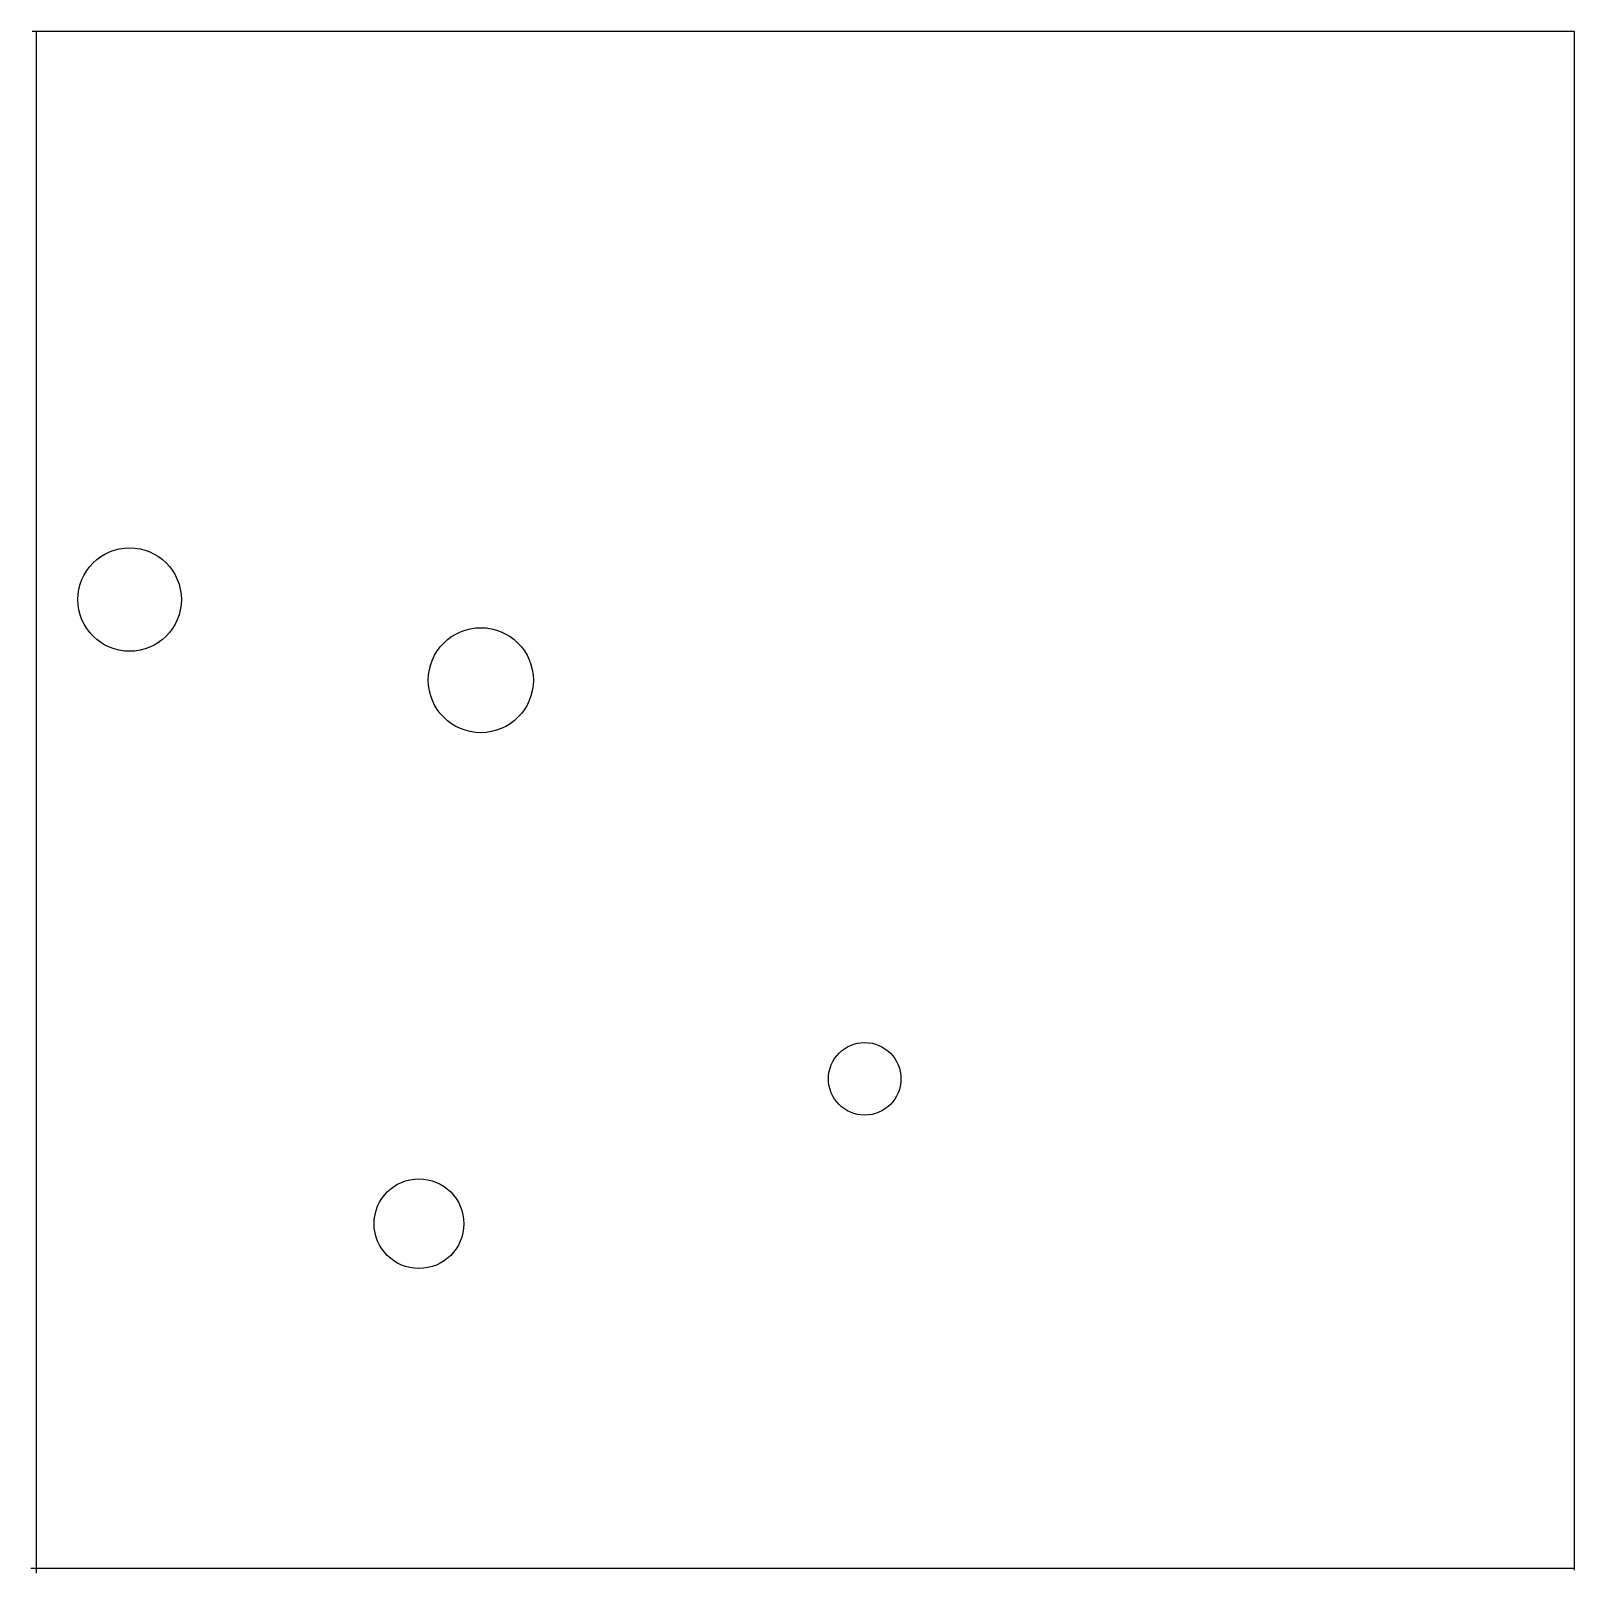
# Model space of a CAD drawing. Extents: x 13.027 to 14.014, y 5.537 to 6.524.
import ezdxf

# ---------------------------------------------------------------- set-up
doc = ezdxf.new("R2010")
doc.units = 0
doc.layers.add('LAYER1', color=7, linetype='CONTINUOUS')
doc.layers.add('LAYER12', color=5, linetype='CONTINUOUS')

msp = doc.modelspace()

# ---------------------------------------------------------------- linework, layer by layer
at = {"layer": 'LAYER1', "color": 7, "linetype": 'CONTINUOUS'}
for centre, radius in [((13.0897, 6.1599), 0.0331), ((13.3144, 6.1083), 0.0336), ((13.56, 5.8532), 0.0232), ((13.2748, 5.7605), 0.0287)]:
    msp.add_circle(centre, radius, dxfattribs=at)
at = {"layer": 'LAYER12', "color": 5, "linetype": 'CONTINUOUS'}
for points in [[(13.0274, 6.5235), (13.0302, 6.5235)], [(13.0302, 6.5238), (13.0302, 6.5235)], [(13.0302, 6.5211), (13.0302, 6.5235)], [(13.0302, 6.5235), (13.0359, 6.5235)], [(13.0302, 5.5448), (13.0302, 6.5211)], [(13.0359, 6.5235), (14.0139, 6.5235)], [(14.0139, 6.5235), (14.0139, 5.5427)], [(13.0274, 5.5398), (13.0265, 5.5398)], [(13.0346, 5.5398), (13.0274, 5.5398)], [(13.0302, 5.5427), (13.0302, 5.5448)], [(13.0302, 5.5388), (13.0302, 5.5427)], [(13.0359, 5.5398), (13.0346, 5.5398)], [(14.0139, 5.5398), (13.0359, 5.5398)], [(14.0139, 5.5427), (14.0139, 5.5388)], [(13.0302, 5.5369), (13.0302, 5.5388)]]:
    msp.add_lwpolyline(points, dxfattribs=at)

doc.saveas('drawing.dxf')
